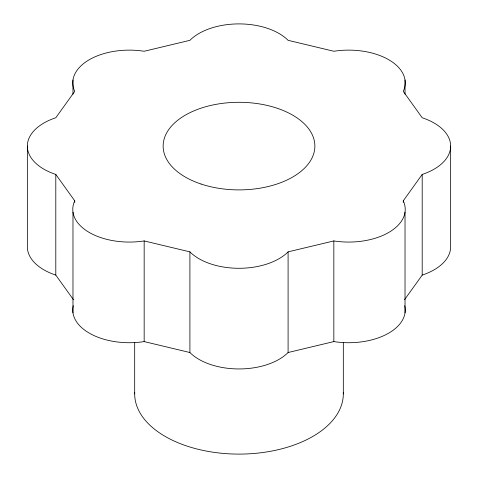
<?xml version="1.0" encoding="UTF-8"?>
<svg xmlns="http://www.w3.org/2000/svg" width="478" height="478" viewBox="0 0 478 478"><rect width="100%" height="100%" fill="white"/><g stroke="black" fill="none" stroke-linecap="round" stroke-linejoin="round"><path stroke-width="0.72" d="M27.348 146.095A56.577 32.665 0 0 0 55.801 174.434L74.747 200.85A56.577 32.665 0 0 0 89.338 232.499A56.577 32.665 0 0 0 144.165 240.93L189.909 251.864A56.577 32.665 0 0 0 239 268.289A56.577 32.665 0 0 0 288.091 251.864L333.835 240.93A56.577 32.665 0 0 0 388.662 232.499A56.577 32.665 0 0 0 403.253 200.85L422.199 174.434A56.577 32.665 0 0 0 450.652 146.095A56.577 32.665 0 0 0 422.199 117.755L403.253 91.346A56.577 32.665 0 0 0 388.662 59.69A56.577 32.665 0 0 0 333.835 51.266L288.091 40.325A56.577 32.665 0 0 0 239 23.9A56.577 32.665 0 0 0 189.909 40.325L144.165 51.266A56.577 32.665 0 0 0 89.338 59.69A56.577 32.665 0 0 0 74.747 91.346L55.801 117.755A56.577 32.665 0 0 0 27.348 146.095L27.348 246.756A56.577 32.665 0 0 0 55.801 275.095L73.457 299.706M404.543 299.706L422.199 275.095A56.577 32.665 0 0 0 450.652 246.756L450.652 146.095M73.271 305.711A56.577 32.665 0 0 0 144.165 341.585L189.909 352.525A56.577 32.665 0 0 0 239 368.95A56.577 32.665 0 0 0 288.091 352.525L333.835 341.585A56.577 32.665 0 0 0 404.729 305.711M422.199 174.434L422.199 275.095M405.027 80.011L405.027 94.178M405.027 212.178L405.027 312.839M403.253 200.85L403.253 202.337M343.318 342.344L343.318 393.872M333.835 240.93L333.835 341.585M288.091 251.864L288.091 352.525M189.909 251.864L189.909 352.525M144.165 240.93L144.165 341.585M134.682 342.344L134.682 393.872M74.747 200.85L74.747 202.337M72.973 80.011L72.973 94.178M72.973 212.178L72.973 312.839M55.801 174.434L55.801 275.095M343.288 392.45A104.318 60.228 0 0 1 239 454.1A104.318 60.228 0 0 1 134.712 392.45M201.065 184.03A75.865 43.803 0 0 0 314.865 146.095A75.865 43.803 0 0 0 201.065 108.165A75.865 43.803 0 0 0 201.065 184.03"/></g></svg>
